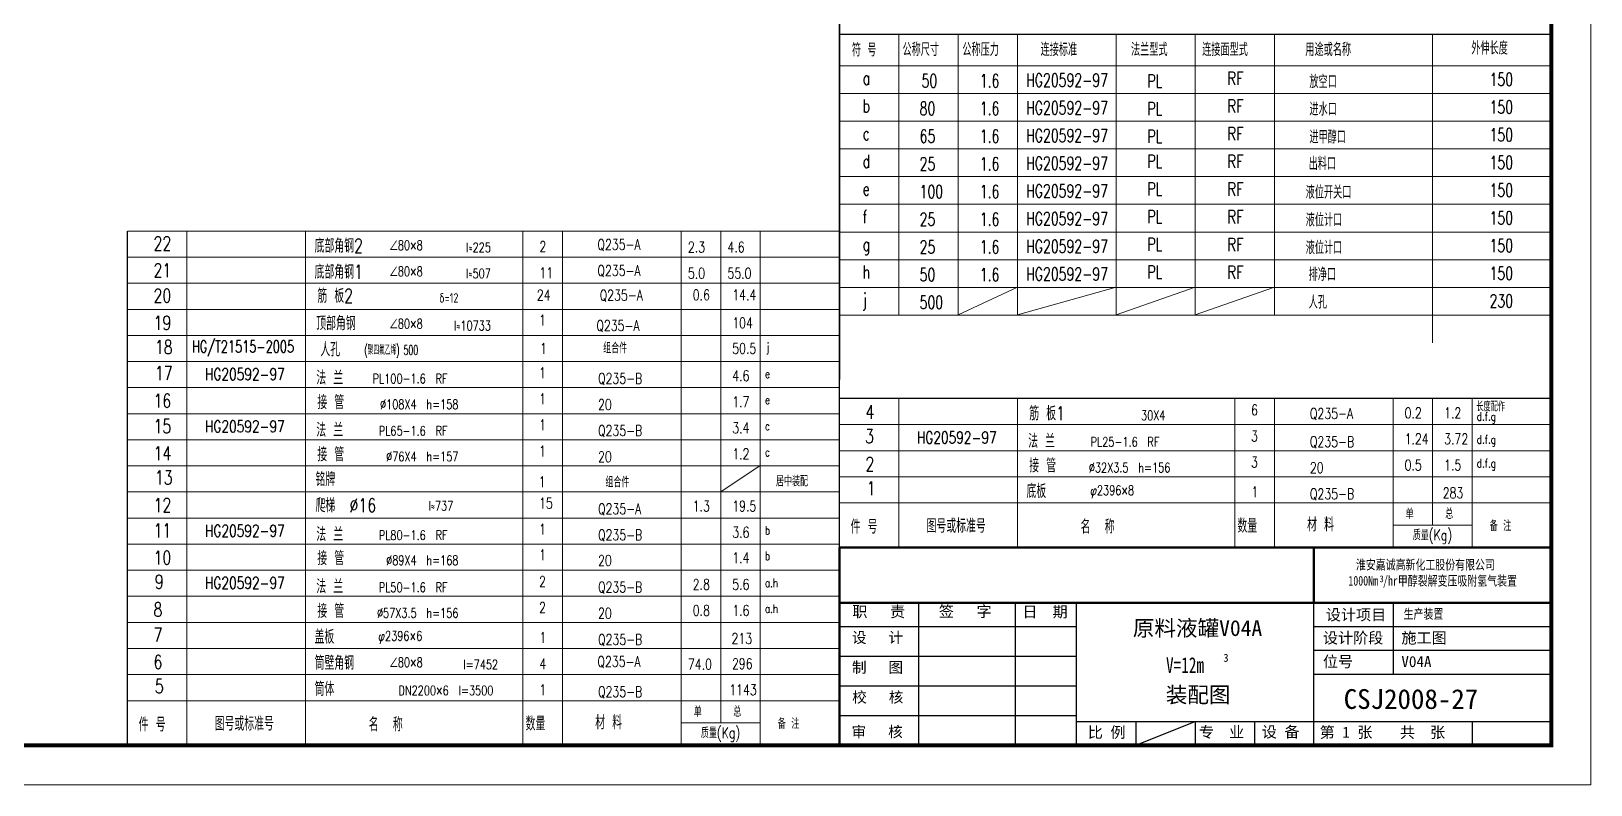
# Model space of a CAD drawing. Header units: millimetres. Extents: x 109 to 8128, y -42247 to -15872.
# Drawn here: x 2804 to 8128, y -21542 to -18970 of the extents above; entities that cross this region are included whole.
import ezdxf
from ezdxf.enums import TextEntityAlignment as Align

# ---------------------------------------------------------------- set-up
doc = ezdxf.new("R2010")
doc.units = ezdxf.units.MM
for name, color, linetype, lineweight in [('1(CZ粗线)', 60, 'Continuous', 30), ('剖面线', 2, 'Continuous', 9), ('尺寸线', 1, 'Continuous', 9), ('文字', 6, 'Continuous', 13), ('细实线', 7, 'Continuous', 18)]:
    doc.layers.add(name, color=color, linetype=linetype, lineweight=lineweight)
doc.styles.add('HZ', font='simplex.shx', dxfattribs={"width": 0.75, "bigfont": 'gbhzfs.shx'})
doc.styles.add('ISO9', font='SIMFANG.TTF')
doc.styles.get("Standard").update_dxf_attribs({"font": 'isocp.shx', "width": 0.707, "bigfont": 'hztxt.shx'})
doc.styles.add('TQZT', font='SIMFANG.TTF')

msp = doc.modelspace()

# ---------------------------------------------------------------- linework, layer by layer
at = {"color": 7}
for p, q in [((5832.82, -20920.83), (5832.82, -21406.83)), ((6372.82, -21406.83), (6372.82, -20920.83)), ((7182.82, -21406.83), (7182.82, -20920.83)), ((7452.82, -20920.83), (7452.82, -21163.83)), ((5562.82, -21001.83), (6372.82, -21001.83)), ((7182.82, -21001.83), (7992.82, -21001.83)), ((5562.82, -21103.07), (6372.82, -21103.07)), ((7182.82, -21082.83), (7992.82, -21082.83)), ((7182.82, -21163.83), (7992.82, -21163.83)), ((5562.82, -21204.31), (6372.82, -21204.31)), ((5562.82, -21305.55), (6372.82, -21305.55)), ((6372.82, -21325.83), (7992.82, -21325.83)), ((6575.32, -21325.83), (6575.32, -21406.83)), ((6575.32, -21406.83), (6777.82, -21325.83)), ((6777.82, -21325.83), (6777.82, -21406.83)), ((6980.32, -21325.83), (6980.32, -21406.83)), ((7722.82, -21325.83), (7722.82, -21406.83))]:
    msp.add_line(p, q, dxfattribs=at)
msp.add_line((6164.36, -21406.83), (6164.36, -20920.83))
at = {"const_width": 13.5}
msp.add_lwpolyline([(446.32, -16006.83), (446.32, -21406.83), (7992.82, -21406.83), (7992.82, -16006.83)], close=True, dxfattribs=at)
at = {"color": 7, "const_width": 8.1}
for points in [[(5562.82, -20731.83), (5562.82, -21406.83)], [(7992.82, -20731.83), (5562.82, -20731.83)], [(7182.82, -20920.83), (7182.82, -20731.83)], [(7992.82, -20920.83), (5562.82, -20920.83)]]:
    msp.add_lwpolyline(points, dxfattribs=at)
at = {"layer": '1(CZ粗线)'}
for p, q in [((5562.82, -21406.83), (5562.82, -16006.83)), ((5562.82, -18382.83), (5562.82, -20158.87)), ((5562.82, -18980.56), (7992.82, -18980.56)), ((3132.82, -21406.83), (3132.82, -19652.45)), ((7992.82, -20223.69), (5562.82, -20223.69))]:
    msp.add_line(p, q, dxfattribs=at)
at = {"layer": '剖面线'}
for p, q in [((8127.82, -21541.83), (8127.82, -15871.83)), ((6170.32, -19843.63), (5967.82, -19938.13)), ((5157.82, -20541.89), (5292.82, -20452.87)), ((108.82, -21541.83), (8127.82, -21541.83))]:
    msp.add_line(p, q, dxfattribs=at)
at = {"layer": '剖面线', "ltscale": 10}
msp.add_line((8127.82, -21541.83), (8127.82, -17532.33), dxfattribs=at)
at = {"layer": '尺寸线'}
for p, q in [((5765.32, -18980.56), (5765.32, -19939.06)), ((5967.82, -18980.56), (5967.82, -19939.06)), ((6170.32, -18980.56), (6170.32, -19939.06)), ((6507.82, -18980.56), (6507.82, -19939.06)), ((6777.82, -18980.56), (6777.82, -19939.06)), ((7047.82, -18980.56), (7047.82, -19939.06)), ((7587.82, -18980.56), (7587.82, -20033.56)), ((5562.82, -19088.56), (7992.82, -19088.56)), ((5562.82, -19183.06), (7992.82, -19183.06)), ((5562.82, -19277.56), (7992.82, -19277.56)), ((5562.82, -19372.06), (7992.82, -19372.06)), ((5562.82, -19466.56), (7992.82, -19466.56)), ((5562.82, -19561.06), (7992.82, -19561.06)), ((5562.82, -19652.45), (3132.82, -19652.45)), ((3335.32, -21406.83), (3335.32, -19652.45)), ((3740.32, -21406.83), (3740.32, -19652.45)), ((4482.82, -21406.83), (4482.82, -19652.45)), ((4617.82, -21406.83), (4617.82, -19652.45)), ((5022.82, -21406.83), (5022.82, -19652.45)), ((5157.82, -21330.8), (5157.82, -19652.45)), ((5292.82, -21406.83), (5292.82, -19652.45)), ((5562.82, -19655.56), (7992.82, -19655.56)), ((5562.82, -19741.46), (3132.82, -19741.46)), ((5562.82, -19750.06), (7992.82, -19750.06)), ((5562.82, -19830.48), (3132.82, -19830.48)), ((5562.82, -19844.56), (7992.82, -19844.56)), ((5562.82, -19919.5), (3132.82, -19919.5)), ((5562.82, -19939.06), (7992.82, -19939.06)), ((5562.82, -20008.52), (3132.82, -20008.52)), ((5562.82, -20097.53), (3132.82, -20097.53)), ((5562.82, -20186.55), (3132.82, -20186.55)), ((5765.32, -20731.83), (5765.32, -20223.69)), ((6170.32, -20731.83), (6170.32, -20223.69)), ((6912.82, -20731.83), (6912.82, -20223.69)), ((7047.82, -20731.83), (7047.82, -20223.69)), ((7452.82, -20731.83), (7452.82, -20223.69)), ((7587.82, -20655.8), (7587.82, -20223.69)), ((7722.82, -20731.83), (7722.82, -20223.69)), ((5562.82, -20275.57), (3132.82, -20275.57)), ((7992.82, -20312.71), (5562.82, -20312.71)), ((5562.82, -20364.59), (3132.82, -20364.59)), ((7992.82, -20401.73), (5562.82, -20401.73)), ((5562.82, -20453.61), (3132.82, -20453.61)), ((7992.82, -20490.75), (5562.82, -20490.75)), ((5562.82, -20542.62), (3132.82, -20542.62)), ((7992.82, -20579.76), (5562.82, -20579.76)), ((5562.82, -20631.64), (3132.82, -20631.64)), ((5562.82, -20720.66), (3132.82, -20720.66)), ((5562.82, -20809.68), (3132.82, -20809.68)), ((5562.82, -20898.69), (3132.82, -20898.69)), ((5562.82, -20987.71), (3132.82, -20987.71)), ((5562.82, -21076.73), (3132.82, -21076.73)), ((5562.82, -21165.75), (3132.82, -21165.75)), ((5562.82, -21254.76), (3132.82, -21254.76))]:
    msp.add_line(p, q, dxfattribs=at)
at = {"layer": '文字', "color": 6}
for p, q in [((6170.32, -19938.13), (6507.82, -19843.63)), ((6507.82, -19938.13), (6777.82, -19843.63)), ((6777.82, -19938.13), (7047.82, -19843.63)), ((7722.82, -20655.8), (7452.82, -20655.8)), ((5292.82, -21330.8), (5022.82, -21330.8))]:
    msp.add_line(p, q, dxfattribs=at)

# ---------------------------------------------------------------- texts
at = {"color": 7, "style": 'TQZT'}
for s, height, p in [('职   责', 37.8, (5606.95, -20969.73)), ('签   字', 37.8, (5902.26, -20969.18)), ('日  期', 37.8, (6187.57, -20970.49)), ('设计项目', 37.8, (7223.24, -20980.51)), ('设   计', 36.651, (5605.67, -21057.66)), ('设计阶段', 37.8, (7213.39, -21059.3)), ('施工图', 37.8, (7481.18, -21059.32)), ('制   图   ', 36.651, (5605.67, -21159.33)), ('位号', 37.8, (7213.39, -21140.3)), ('V04A', 37.8, (7481.18, -21140.32)), ('校   核', 36.651, (5606.55, -21261.24)), ('审   核', 36.651, (5604.54, -21379.17)), ('比 例', 37.8, (6410.83, -21381.55)), ('专  业', 37.8, (6790.04, -21380.74)), ('设 备', 37.8, (7004.79, -21380.16)), ('第 1 张', 37.8, (7202.25, -21381.53)), ('共  张', 37.8, (7476.2, -21381.52))]:
    msp.add_text(s, height=height, dxfattribs=at).set_placement(p)
at = {"attachment_point": 1, "style": 'ISO9'}
for s, insert, char_height in [('原料液罐V04A', (6564.62, -20980.1), 54), ('{\\fSimSun|b0|i0|c134|p2;3}', (6873.2, -21095.1), 27), ('装配图', (6677.04, -21207.59), 54)]:
    msp.add_mtext(s, dxfattribs=dict(at, insert=insert, char_height=char_height))
at = {"insert": (6651.82, -21106.48), "char_height": 54, "attachment_point": 1}
msp.add_mtext('{\\fFangSong_GB2312|b0|i0|c134|p49; V=12m}', dxfattribs=at)
at = {"color": 7, "insert": (7284.35, -21215.43), "char_height": 67.5, "attachment_point": 1, "style": 'TQZT'}
msp.add_mtext('CSJ2008-27', dxfattribs=at)
at = {"layer": '文字', "color": 6, "style": 'HZ'}
for s, height, width, p in [('用途或名称', 44.55, 0.7, (7153.46, -19054.95)), ('外伸长度', 44.55, 0.7, (7719.86, -19050.15)), ('符 号', 44.55, 0.7, (5605.63, -19056.43)), ('公称尺寸', 44.55, 0.7, (5778.39, -19054.95)), ('公称压力', 44.55, 0.7, (5982.63, -19054.95)), ('连接标准', 44.55, 0.7, (6249.67, -19054.95)), ('法兰型式', 44.55, 0.7, (6558.24, -19054.95)), ('连接面型式', 44.55, 0.7, (6801.3, -19054.95)), ('a', 44.55, 0.7, (5642.39, -19152.94)), ('50', 44.55, 0.7, (5843.46, -19161.96)), ('1.6', 44.55, 0.7, (6042.26, -19161.96)), ('HG20592-97', 44.55, 0.7, (6200.49, -19159.66)), ('PL', 44.55, 0.7, (6614.39, -19162.77)), ('放空口', 44.55, 0.7, (7167.31, -19164.69)), ('150', 44.55, 0.7, (7782.18, -19157.1)), ('b', 44.55, 0.7, (5642.39, -19247.44)), ('80', 44.55, 0.7, (5836.85, -19256.46)), ('1.6', 44.55, 0.7, (6042.26, -19256.46)), ('HG20592-97', 44.55, 0.7, (6200.49, -19254.16)), ('PL', 44.55, 0.7, (6614.39, -19257.27)), ('进水口', 44.55, 0.7, (7167.31, -19258.53)), ('150', 44.55, 0.7, (7782.18, -19251.6)), ('c', 44.55, 0.7, (5642.39, -19341.94)), ('65', 44.55, 0.7, (5836.85, -19350.96)), ('1.6', 44.55, 0.7, (6042.26, -19350.96)), ('HG20592-97', 44.55, 0.7, (6200.49, -19348.66)), ('PL', 44.55, 0.7, (6614.39, -19351.77)), ('进甲醇口', 44.55, 0.7, (7167.31, -19353.69)), ('150', 44.55, 0.7, (7782.18, -19346.1)), ('d', 44.55, 0.7, (5642.39, -19436.44)), ('25', 44.55, 0.7, (5836.85, -19445.46)), ('1.6', 44.55, 0.7, (6042.26, -19445.46)), ('HG20592-97', 44.55, 0.7, (6200.49, -19443.16)), ('PL', 44.55, 0.7, (6614.39, -19436.41)), ('出料口', 44.55, 0.7, (7164.82, -19444.4)), ('150', 44.55, 0.7, (7782.18, -19440.6)), ('e', 44.55, 0.7, (5642.39, -19530.94)), ('100', 44.55, 0.7, (5836.85, -19539.96)), ('1.6', 44.55, 0.7, (6042.26, -19539.96)), ('HG20592-97', 44.55, 0.7, (6200.49, -19537.66)), ('PL', 44.55, 0.7, (6614.39, -19530.91)), ('液位开关口', 44.55, 0.7, (7154.63, -19542.03)), ('150', 44.55, 0.7, (7782.18, -19535.1)), ('f', 44.55, 0.7, (5642.39, -19625.44)), ('25', 44.55, 0.7, (5836.85, -19634.46)), ('1.6', 44.55, 0.7, (6042.26, -19634.46)), ('HG20592-97', 44.55, 0.7, (6200.49, -19632.16)), ('PL', 44.55, 0.7, (6614.39, -19625.41)), ('液位计口', 44.55, 0.7, (7154.63, -19636.53)), ('150', 44.55, 0.7, (7782.18, -19629.6)), ('22', 47.25, 0.75, (3221.65, -19718.36)), ('底部角钢2', 47.25, 0.75, (3771.48, -19726.37)), ('∠80×8', 32.4, 0.75, (4028.02, -19717.08)), ('2', 36.45, 0.75, (4539.18, -19723.69)), ('2.3', 36.45, 0.75, (5045.83, -19725.52)), ('4.6', 36.45, 0.75, (5180.83, -19725.52)), ('g', 44.55, 0.7, (5642.39, -19719.94)), ('25', 44.55, 0.7, (5836.85, -19728.96)), ('1.6', 44.55, 0.7, (6042.26, -19728.96)), ('HG20592-97', 44.55, 0.7, (6200.49, -19726.66)), ('PL', 44.55, 0.7, (6614.39, -19719.91)), ('液位计口', 44.55, 0.7, (7154.63, -19731.03)), ('150', 44.55, 0.7, (7782.18, -19724.1)), ('21', 47.25, 0.75, (3221.65, -19809.83)), ('底部角钢1', 47.25, 0.75, (3771.48, -19815.38)), ('∠80×8', 32.4, 0.75, (4028.02, -19806.1)), ('11', 36.45, 0.75, (4539.18, -19812.71)), ('5.0', 36.45, 0.75, (5045.83, -19814.53)), ('55.0', 36.45, 0.75, (5180.83, -19814.53)), ('h', 44.55, 0.7, (5642.39, -19814.44)), ('50', 44.55, 0.7, (5836.85, -19823.46)), ('1.6', 44.55, 0.7, (6042.26, -19823.46)), ('HG20592-97', 44.55, 0.7, (6200.49, -19821.16)), ('PL', 44.55, 0.7, (6614.39, -19814.41)), ('排净口', 44.55, 0.7, (7164.82, -19822.4)), ('150', 44.55, 0.7, (7782.18, -19818.6)), ('20', 47.25, 0.75, (3221.65, -19896.4)), ('24', 36.45, 0.75, (4530.21, -19889.27)), ('Q235-A', 36.45, 0.75, (4744.53, -19889.38)), ('0.6', 36.45, 0.75, (5062.26, -19888.22)), ('14.4', 36.45, 0.75, (5197.26, -19888.22)), ('j', 44.55, 0.7, (5642.39, -19908.94)), ('500', 44.55, 0.7, (5836.85, -19917.96)), ('人孔', 44.55, 0.7, (7164.82, -19916.9)), ('230', 44.55, 0.7, (7782.18, -19913.1)), ('19', 47.25, 0.75, (3221.65, -19989.12)), ('顶部角钢', 47.25, 0.75, (3777.01, -19990.78)), ('∠80×8', 32.4, 0.75, (4028.02, -19984.71)), ('1', 36.45, 0.75, (4537.78, -19974.23)), ('Q235-A', 36.45, 0.75, (4733.21, -19993.21)), ('104', 36.45, 0.75, (5197.27, -19984.17)), ('18', 47.25, 0.75, (3226.02, -20071.59)), ('HG/T21515-2005', 40.5, 0.7, (3352.95, -20066.63)), ('人孔 ', 47.25, 0.75, (3791.25, -20079.9)), ('(聚四氟乙烯) 500', 32.4, 0.6, (3941.24, -20074.57)), ('1', 36.45, 0.75, (4540.79, -20070.96)), ('组合件 ', 36.45, 0.75, (4756.55, -20069.35)), ('50.5', 36.45, 0.75, (5197.27, -20071.15)), ('j', 29.16, 0.75, (5314.42, -20062.63)), ('17', 47.25, 0.75, (3226.02, -20160.61)), ('1', 36.45, 0.75, (4537.78, -20154.18)), ('Q235-B', 36.45, 0.75, (4738.98, -20173.45)), ('4.6', 36.45, 0.75, (5197.27, -20164.12)), ('e', 29.16, 0.75, (5308.71, -20154.17)), ('16', 47.25, 0.75, (3221.65, -20254.92)), ('1', 36.45, 0.75, (4537.78, -20243.2)), ('20', 36.45, 0.75, (4738.98, -20262.46)), ('1.7', 36.45, 0.75, (5197.27, -20253.13)), ('e', 29.16, 0.75, (5308.71, -20243.19)), ('4', 47.25, 0.75, (5651.65, -20293.32)), ('6', 36.45, 0.75, (6967.78, -20281.07)), ('Q235-A', 36.45, 0.75, (7168.98, -20293.23)), ('0.2', 36.45, 0.75, (7492.27, -20291.01)), ('1.2', 36.45, 0.75, (7627.27, -20291.01)), ('长度配作', 32.805, 0.75, (7736.74, -20267.4)), ('d.f.g', 29.16, 0.75, (7738.71, -20299.47)), ('15', 47.25, 0.75, (3221.65, -20341.49)), ('1', 36.45, 0.75, (4537.78, -20332.22)), ('Q235-B', 36.45, 0.75, (4738.98, -20351.48)), ('3.4', 36.45, 0.75, (5197.27, -20342.15)), ('c', 29.16, 0.75, (5308.71, -20332.21)), ('3', 47.25, 0.75, (5650.39, -20375.78)), ('3', 36.45, 0.75, (6967.78, -20370.09)), ('14', 47.25, 0.75, (3221.65, -20434.21)), ('1', 36.45, 0.75, (4537.78, -20421.23)), ('Q235-B', 36.45, 0.75, (7168.98, -20389.35)), ('1.24', 36.45, 0.75, (7492.27, -20380.03)), ('3.72', 36.45, 0.75, (7627.27, -20380.03)), ('d.f.g', 29.16, 0.75, (7738.71, -20378.06)), ('20', 36.45, 0.75, (4738.98, -20440.5)), ('1.2', 36.45, 0.75, (5197.27, -20431.17)), ('c', 29.16, 0.75, (5308.71, -20421.23)), ('2', 47.25, 0.75, (5651.65, -20471.35)), ('3', 36.45, 0.75, (6967.78, -20459.11)), ('20', 36.45, 0.75, (7168.98, -20478.37)), ('0.5', 36.45, 0.75, (7492.27, -20469.04)), ('1.5', 36.45, 0.75, (7627.27, -20469.04)), ('d.f.g', 29.16, 0.75, (7738.71, -20459.1)), ('13', 47.25, 0.75, (3226.02, -20516.68)), ('1', 36.45, 0.75, (4536.75, -20526.04)), ('居中装配', 36.45, 0.75, (5346.54, -20523.52)), ('1', 47.25, 0.75, (5656.02, -20553.82)), ('底板', 47.25, 0.75, (6201.48, -20563.48)), ('φ2396×8', 32.4, 0.75, (6419.2, -20553.1)), ('1', 36.45, 0.75, (6969.19, -20560.81)), ('Q235-B', 36.45, 0.75, (7168.98, -20567.39)), ('283', 36.45, 0.75, (7622.21, -20564.24)), ('12', 47.25, 0.75, (3221.65, -20610.99)), ('15', 36.45, 0.75, (4537.78, -20599.27)), ('Q235-A', 36.45, 0.75, (4738.98, -20618.53)), ('1.3', 36.45, 0.75, (5062.27, -20609.21)), ('19.5', 36.45, 0.75, (5197.27, -20609.21)), ('单', 36.45, 0.75, (7495.65, -20635.31)), ('总', 36.45, 0.75, (7630.84, -20634.78)), ('11', 47.25, 0.75, (3221.65, -20697.56)), ('1', 36.45, 0.75, (4537.78, -20688.29)), ('件 号', 47.25, 0.75, (5601.16, -20684.72)), ('图号或标准号', 47.25, 0.75, (5860.53, -20681.87)), ('名  称', 47.25, 0.75, (6386.39, -20684.45)), ('数量', 47.25, 0.75, (6921.66, -20681.79)), ('材 料', 47.25, 0.75, (7159.48, -20677.53)), ('备 注', 36.45, 0.75, (7782.61, -20676.03)), ('Q235-B', 36.45, 0.75, (4738.98, -20707.55)), ('3.6', 36.45, 0.75, (5197.27, -20698.22)), ('b', 29.16, 0.75, (5308.71, -20688.28)), ('质量(Kg)', 36.45, 0.75, (7520.14, -20707.52)), ('10', 47.25, 0.75, (3221.65, -20790.28)), ('1', 36.45, 0.75, (4537.78, -20775.39)), ('20', 36.45, 0.75, (4738.98, -20794.65)), ('1.4', 36.45, 0.75, (5197.27, -20785.33)), ('b', 29.16, 0.75, (5308.71, -20775.38)), ('9', 47.25, 0.75, (3226.02, -20872.75)), ('2', 36.45, 0.75, (4537.78, -20866.32)), ('Q235-B', 36.45, 0.75, (4738.98, -20885.59)), ('2.8', 36.45, 0.75, (5062.27, -20876.26)), ('5.6', 36.45, 0.75, (5197.27, -20876.26)), ('a.h', 29.16, 0.75, (5308.71, -20867.16)), ('8', 47.25, 0.75, (3221.65, -20967.06)), ('2', 36.45, 0.75, (4537.78, -20955.34)), ('20', 36.45, 0.75, (4738.98, -20974.6)), ('0.8', 36.45, 0.75, (5062.27, -20965.28)), ('1.6', 36.45, 0.75, (5197.27, -20965.28)), ('a.h', 29.16, 0.75, (5308.71, -20955.33)), ('7', 47.25, 0.75, (3221.65, -21053.63)), ('盖板', 47.25, 0.75, (3771.48, -21060.45)), ('φ2396×6', 32.4, 0.75, (3989.2, -21050.07)), ('1', 36.45, 0.75, (4539.19, -21057.77)), ('Q235-B', 36.45, 0.75, (4738.98, -21064.35)), ('213', 36.45, 0.75, (5194.74, -21061.2)), ('6', 47.25, 0.75, (3221.65, -21146.35)), ('筒壁角钢', 47.25, 0.75, (3771.48, -21149.47)), ('∠80×8', 32.4, 0.75, (4028.02, -21140.18)), ('4', 36.45, 0.75, (4539.19, -21146.79)), ('74.0', 36.45, 0.75, (5045.83, -21148.62)), ('296', 36.45, 0.75, (5196.25, -21146.9)), ('5', 47.25, 0.75, (3226.02, -21228.82)), ('筒体', 47.25, 0.75, (3771.48, -21238.48)), ('1', 36.45, 0.75, (4539.19, -21235.81)), ('Q235-B', 36.45, 0.75, (4738.98, -21242.39)), ('1143', 36.45, 0.75, (5187.04, -21235.92)), ('单', 36.45, 0.75, (5065.65, -21310.31)), ('总', 36.45, 0.75, (5200.84, -21309.78)), ('件 号', 47.25, 0.75, (3171.16, -21359.72)), ('图号或标准号', 47.25, 0.75, (3430.53, -21356.87)), ('名  称', 47.25, 0.75, (3956.39, -21359.45)), ('数量', 47.25, 0.75, (4491.66, -21356.79)), ('材 料', 47.25, 0.75, (4729.48, -21352.53)), ('质量(Kg)', 36.45, 0.75, (5090.14, -21382.52)), ('备 注', 36.45, 0.75, (5352.61, -21351.03))]:
    msp.add_text(s, height=height, dxfattribs=dict(at, width=width)).set_placement(p)
at = {"layer": '文字', "color": 6, "style": 'HZ', "width": 0.75}
for s, p in [('     l≈225', (4373.33, -19708.24)), ('     l≈507', (4373.33, -19797.25)), ('δ=12', (4262.55, -19880.52)), ('     l≈10733', (4373.33, -19975.29)), ('PL100-1.6  RF ', (4241.69, -20155.9)), ('%%c108X4  h=158', (4262.55, -20243.53)), ('30X4 ', (6692.55, -20281.4)), ('PL65-1.6  RF ', (4241.69, -20333.94)), ('PL25-1.6  RF ', (6671.69, -20371.81)), ('%%c76X4  h=157', (4262.55, -20421.56)), ('%%c32X3.5  h=156', (6692.55, -20459.43)), ('     l≈737', (4244.86, -20589.81)), ('PL80-1.6  RF ', (4241.69, -20690.01)), ('%%c89X4  h=168', (4262.55, -20775.72)), ('PL50-1.6  RF ', (4241.69, -20868.04)), ('%%c57X3.5  h=156', (4262.55, -20955.67)), ('     l=7452', (4397.79, -21131.33)), ('DN2200×6  l=3500', (4381.75, -21220.01))]:
    msp.add_text(s, height=32.4, dxfattribs=at).set_placement(p, align=Align.MIDDLE_RIGHT)
for s, height, p in [('Q235-A', 36.45, (4810.75, -19698.29)), ('Q235-A', 36.45, (4810.75, -19787.31)), ('HG20592-97', 40.5, (3533.65, -20140.83)), ('HG20592-97', 40.5, (3533.65, -20318.86)), ('HG20592-97', 40.5, (5963.65, -20356.73)), ('组合件', 36.45, (4805.26, -20508.35)), ('HG20592-97', 40.5, (3533.65, -20674.93)), ('HG20592-97', 40.5, (3533.65, -20852.97)), ('Q235-A', 36.45, (4810.75, -21121.39))]:
    msp.add_text(s, height=height, dxfattribs=at).set_placement(p, align=Align.MIDDLE_CENTER)
for s, p in [('筋 板2', (3780.9, -19873.51)), ('法 兰', (3777.32, -20152.97)), ('接 管', (3780.9, -20236.51)), ('筋 板1', (6210.9, -20274.38)), ('法 兰', (3777.32, -20331.01)), ('接 管', (3780.9, -20414.55)), ('法 兰', (6207.32, -20368.88)), ('接 管', (6210.9, -20452.42)), ('铭牌', (3774.55, -20499.16)), ('爬梯  %%c16', (3774.55, -20588.18)), ('法 兰', (3777.32, -20687.08)), ('接 管', (3780.9, -20768.7)), ('法 兰', (3777.32, -20865.12)), ('接 管', (3780.9, -20948.65))]:
    msp.add_text(s, height=47.25, dxfattribs=at).set_placement(p, align=Align.MIDDLE_LEFT)
at = {"layer": '文字', "color": 6, "char_height": 44.55, "width": 270, "attachment_point": 1, "style": 'HZ'}
for insert in [(6887.01, -19109.04), (6887.01, -19203.54), (6887.01, -19298.04), (6887.01, -19392.54), (6887.01, -19487.04), (6887.01, -19581.54), (6887.01, -19676.04), (6887.01, -19770.54)]:
    msp.add_mtext('RF', dxfattribs=dict(at, insert=insert))
at = {"layer": '细实线', "color": 7, "attachment_point": 1, "style": 'HZ'}
for s, insert, char_height, width in [('{\\fFangSong_GB2312|b0|i0|c134|p49;淮安嘉诚高新化工股份有限公司}', (7325.97, -20774.06), 33.1211, 736.3332), ('{\\fFangSong_GB2312|b0|i0|c134|p49;1000Nm /hr甲醇裂解变压吸附氢气装置}', (7300.18, -20828.99), 33.1211, 736.3332), ('{\\fFangSong_GB2312|b0|i0|c134|p49;3}', (7406.95, -20827.41), 23.1848, 515.4332), ('{\\fFangSong_GB2312|b0|i0|c134|p49;生产装置}', (7488.83, -20942.18), 33.1211, 736.3332)]:
    msp.add_mtext(s, dxfattribs=dict(at, insert=insert, char_height=char_height, width=width))

doc.saveas('drawing.dxf')
